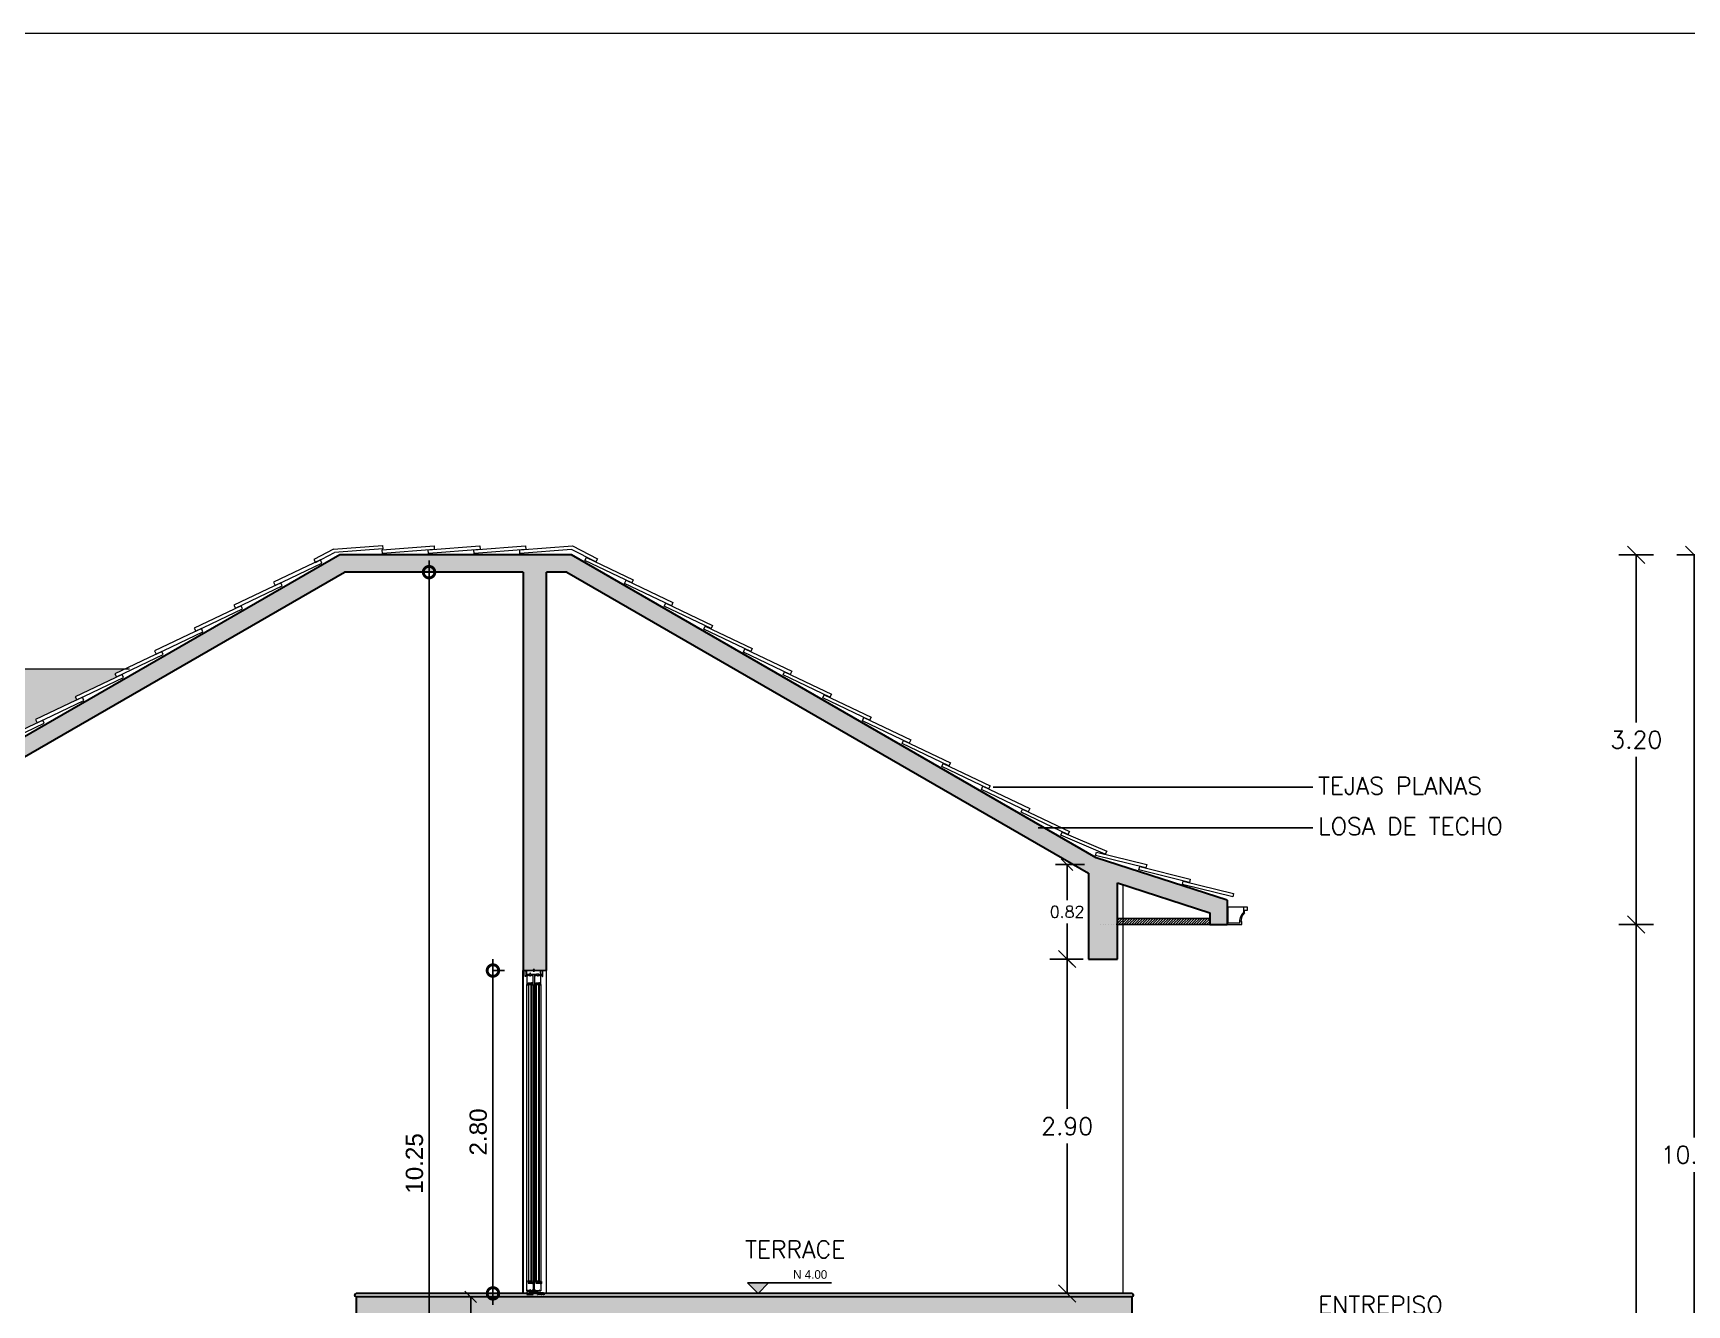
# Model space of a CAD drawing. Header units: metres. Extents: x -44 to 358, y -246 to 48.
# Drawn here: x 336.36 to 350.69, y 29.23 to 40.26 of the extents above; entities that cross this region are included whole.
import ezdxf

# ---------------------------------------------------------------- set-up
doc = ezdxf.new("R2010")
doc.units = ezdxf.units.M
doc.header["$LTSCALE"] = 0.3
doc.header["$PDMODE"] = 3
doc.linetypes.add('CONTINU', pattern=[0])
for name, color, linetype, lineweight in [('A-CLNG', 7, 'Continuous', 9), ('A-WALL', 7, 'Continuous', 30), ('corte', 7, 'Continuous', 30), ('SE-2', 252, 'Continuous', 9), ('SE-3', 253, 'Continuous', 5)]:
    doc.layers.add(name, color=color, linetype=linetype, lineweight=lineweight)
doc.layers.add('DIMENSIONES', color=7, linetype='Continuous')
doc.layers.add('TEXTOS', color=4, linetype='Continuous')
doc.layers.add('PUERTA', color=2, linetype='Continuous', plot=False)
doc.layers.add('RELLENO SECCION', color=8, linetype='Continuous', lineweight=0, transparency=0.4)
doc.styles.add('ESC100-2mm', font='arial.ttf', dxfattribs={"height": 0.15})
doc.styles.add('SMPLEX', font='simplex.shx')
doc.dimstyles.new('DIM-50', dxfattribs={"dimscale": 0.5, "dimtxt": 0.2, "dimasz": 0.2, "dimexe": 0.2, "dimexo": 0.2, "dimgap": 0.1, "dimtad": 0, "dimtih": 1, "dimtoh": 1, "dimzin": 0, "dimdsep": 46, "dimtxsty": 'SMPLEX', "dimblk1": 'OBLIQUE', "dimblk2": 'OBLIQUE', "dimsah": 1, "dimcen": 0.2, "dimclrd": 4, "dimclre": 4, "dimclrt": 4, "dimadec": 0, "dimazin": 0, "dimtfac": 1, "dimtmove": 0, "dimatfit": 3, "dimldrblk": 'OPEN30', "dimfxl": 0.3, "dimfxlon": 1, "dimtfill": 1, "dimtolj": 1, "dimtzin": 0, "dimarcsym": 0})
doc.dimstyles.new('DIM-75', dxfattribs={"dimscale": 0.75, "dimtxt": 0.2, "dimasz": 0.2, "dimexe": 0.2, "dimexo": 0.2, "dimgap": 0.1, "dimtad": 0, "dimtih": 1, "dimtoh": 1, "dimzin": 0, "dimdsep": 46, "dimtxsty": 'SMPLEX', "dimblk1": 'OBLIQUE', "dimblk2": 'OBLIQUE', "dimsah": 1, "dimcen": 0.2, "dimclrd": 4, "dimclre": 4, "dimclrt": 4, "dimadec": 0, "dimazin": 0, "dimtfac": 1, "dimtmove": 0, "dimatfit": 3, "dimldrblk": 'OBLIQUE', "dimfxl": 0.2, "dimfxlon": 1, "dimtfill": 1, "dimtolj": 1, "dimtzin": 0, "dimarcsym": 0})
doc.dimstyles.new('DIMS100', dxfattribs={"dimtxt": 0.15, "dimasz": 0.2, "dimexe": 0.1, "dimexo": 0.1, "dimgap": 0.05, "dimtad": 2, "dimzin": 4, "dimdsep": 46, "dimtxsty": 'ESC100-2mm', "dimblk": 'DOTSMALL', "dimcen": 0.1, "dimdle": 0.1, "dimclrd": 256, "dimclre": 256, "dimclrt": 1, "dimadec": 0, "dimazin": 0, "dimtfac": 1, "dimtix": 1, "dimtmove": 2, "dimatfit": 3, "dimfxl": 1, "dimtolj": 1, "dimtzin": 0, "dimlwd": -1, "dimarcsym": 0})

# ---------------------------------------------------------------- blocks, each defined once
blk = doc.blocks.new('Fenton Door Base01')
blk.add_lwpolyline([(50, 66), (50, 58), (54, 57), (54, 1), (52, 0), (47, 0), (47, 6), (44, 6), (44, 0), (10, 0), (10, 6), (7, 6), (7, 0), (1, 0), (0, 1), (0, 82), (1, 84), (9, 86), (10, 86), (11, 86), (11, 68), (34, 68), (50, 66)], close=True)
blk = doc.blocks.new('Fenton Door Base02')
blk.add_lwpolyline([(24, 0), (10, 0), (10, 6), (7, 6), (7, 0), (1, 0), (0, 1), (0, 82), (1, 84), (9, 86), (10, 86), (11, 86), (11, 68), (34, 68), (50, 66), (50, 58), (54, 57), (54, 1), (52, 0), (47, 0), (47, 6), (44, 6), (44, 0), (30, 0), (30, 10), (24, 10)], close=True)
blk = doc.blocks.new('Fenton Door Jamb03')
blk.add_lwpolyline([(84, 1), (86, 9), (86, 10), (86, 11), (68, 11), (68, 52), (67, 54), (1, 54), (0, 52), (0, 47), (6, 47), (6, 44), (0, 44), (0, 30), (10, 30), (10, 24), (0, 24), (0, 10), (6, 10), (6, 7), (0, 7), (0, 1), (1, 0), (82, 0)], close=True)
blk = doc.blocks.new('Fenton Bead')
at = {"color": 7}
blk.add_lwpolyline([(2, 12, -0.341999), (0, 11), (0, 11), (0, 1), (1, 0), (18, 0), (18, 0), (15, 13, 0.339454), (13, 14), (4, 14, 0.341999)], format="xyb", close=True, dxfattribs=at)
blk = doc.blocks.new('Fenton Door Drip')
at = {"ltscale": 20}
blk.add_lwpolyline([(19, -9), (19, -22, -0.414138), (17, -24), (15, -24, -0.414214), (14, -22), (14, -17), (0, -15), (0, 0), (15, -4, -0.339454)], format="xyb", close=True, dxfattribs=at)
blk = doc.blocks.new('Fenton Casing Head')
blk.add_lwpolyline([(54, 34), (54, 30), (66, 30), (66, 34), (118, 34), (120, 33), (120, 26), (114, 26), (114, 14), (120, 14), (120, 2), (118, 0), (102, 0), (102, 4), (83, 4), (83, 0), (30, 0), (30, 10), (24, 10), (24, 0), (2, 0), (0, 2), (0, 33), (2, 34), (54, 34)])
blk = doc.blocks.new('Fenton Casing Head Strip')
blk.add_lwpolyline([(16, 16), (0, 19), (0, 12), (-4, 12), (-4, 0), (0, 0), (0, -15), (4, -15), (11, -30, 0.802585), (17, -28), (17, 15)], format="xyb", close=True)
blk = doc.blocks.new('A$C0a39a3fe')
at = {"layer": 'SE-2'}
for p, q in [((0.26, 0.379), (0.26, -2.196)), ((0.277, 0.392), (0.301, 0.387)), ((0.301, 0.392), (0.277, 0.387)), ((0.279, 0.387), (0.299, 0.381)), ((0.299, 0.387), (0.279, 0.381)), ((0.315, 0.378), (0.315, -2.195)), ((0.326, 0.379), (0.326, -2.196)), ((0.343, 0.392), (0.367, 0.387)), ((0.367, 0.392), (0.343, 0.387)), ((0.345, 0.387), (0.365, 0.381)), ((0.365, 0.387), (0.345, 0.381)), ((0.381, -2.195), (0.381, 0.378)), ((0.277, -2.21), (0.301, -2.205)), ((0.301, -2.21), (0.277, -2.205)), ((0.279, -2.205), (0.299, -2.199)), ((0.299, -2.205), (0.279, -2.199)), ((0.343, -2.21), (0.367, -2.205)), ((0.367, -2.21), (0.343, -2.205)), ((0.345, -2.205), (0.365, -2.199)), ((0.365, -2.205), (0.345, -2.199))]:
    blk.add_line(p, q, dxfattribs=at)
for points in [[(0.315, 0.509), (0.327, 0.509), (0.327, 0.496), (0.315, 0.496)], [(0.275, 0.374), (0.275, 0.386), (0.274, 0.386), (0.274, 0.374)], [(0.279, -2.205), (0.279, 0.387), (0.275, 0.387), (0.275, -2.205)], [(0.277, 0.392), (0.277, 0.387), (0.301, 0.387), (0.301, 0.392)], [(0.279, 0.387), (0.279, 0.381), (0.299, 0.381), (0.299, 0.387)], [(0.279, 0.381), (0.279, 0.376), (0.299, 0.376), (0.299, 0.381)], [(0.299, -2.205), (0.299, 0.387), (0.303, 0.387), (0.303, -2.205)], [(0.304, 0.374), (0.304, 0.386), (0.303, 0.386), (0.303, 0.374)], [(0.341, 0.374), (0.341, 0.386), (0.34, 0.386), (0.34, 0.374)], [(0.345, -2.205), (0.345, 0.387), (0.341, 0.387), (0.341, -2.205)], [(0.343, 0.392), (0.343, 0.387), (0.367, 0.387), (0.367, 0.392)], [(0.345, 0.387), (0.345, 0.381), (0.365, 0.381), (0.365, 0.387)], [(0.345, 0.381), (0.345, 0.376), (0.365, 0.376), (0.365, 0.381)], [(0.365, -2.205), (0.365, 0.387), (0.369, 0.387), (0.369, -2.205)], [(0.37, 0.374), (0.37, 0.386), (0.369, 0.386), (0.369, 0.374)], [(0.275, -2.192), (0.275, -2.204), (0.274, -2.204), (0.274, -2.192)], [(0.277, -2.21), (0.277, -2.205), (0.301, -2.205), (0.301, -2.21)], [(0.279, -2.199), (0.279, -2.194), (0.299, -2.194), (0.299, -2.199)], [(0.279, -2.205), (0.279, -2.199), (0.299, -2.199), (0.299, -2.205)], [(0.304, -2.192), (0.304, -2.204), (0.303, -2.204), (0.303, -2.192)], [(0.351, -2.283), (0.351, -2.292), (0.357, -2.292), (0.357, -2.283), (0.381, -2.283), (0.381, -2.309), (0.33, -2.309), (0.33, -2.285), (0.343, -2.285), (0.343, -2.283)], [(0.341, -2.192), (0.341, -2.204), (0.34, -2.204), (0.34, -2.192)], [(0.343, -2.21), (0.343, -2.205), (0.367, -2.205), (0.367, -2.21)], [(0.345, -2.199), (0.345, -2.194), (0.365, -2.194), (0.365, -2.199)], [(0.345, -2.205), (0.345, -2.199), (0.365, -2.199), (0.365, -2.205)], [(0.357, -2.268), (0.351, -2.268), (0.351, -2.288), (0.357, -2.288)], [(0.37, -2.192), (0.37, -2.204), (0.369, -2.204), (0.369, -2.192)]]:
    blk.add_lwpolyline(points, close=True, dxfattribs=at)
blk.add_lwpolyline([(0.379, 0.466), (0.379, 0.465), (0.383, 0.465), (0.39, 0.45, 0.802585), (0.396, 0.451), (0.396, 0.494), (0.394, 0.496), (0.381, 0.498)], format="xyb", dxfattribs=at)
for points in [[(0.306, -2.299), (0.305, -2.299), (0.304, -2.3), (0.291, -2.308, 0.244051), (0.29, -2.308, -0.388176), (0.289, -2.309), (0.288, -2.309, -0.414214), (0.287, -2.308), (0.287, -2.307, 0.414214), (0.286, -2.306), (0.257, -2.307, 0.405973), (0.256, -2.308), (0.256, -2.308, -0.414214), (0.255, -2.309), (0.254, -2.309, -0.414214), (0.253, -2.308), (0.253, -2.308, 0.422502), (0.252, -2.307), (0.238, -2.308, 0.405973), (0.237, -2.308), (0.237, -2.308, -0.414214), (0.236, -2.309), (0.235, -2.309, -0.395103), (0.234, -2.308, 0.403281), (0.234, -2.308), (0.226, -2.308, -0.422502), (0.226, -2.307), (0.226, -2.301, 0.450766), (0.225, -2.3), (0.218, -2.301, 0.329829), (0.218, -2.301, -0.364332), (0.217, -2.302), (0.216, -2.302, -0.414214), (0.216, -2.301), (0.216, -2.3, -0.378582), (0.217, -2.299), (0.218, -2.299), (0.218, -2.299, -0.414214), (0.219, -2.299), (0.219, -2.299), (0.221, -2.299), (0.221, -2.298, -0.414214), (0.222, -2.298), (0.222, -2.298), (0.224, -2.298), (0.224, -2.298, -0.414214), (0.224, -2.298), (0.225, -2.298), (0.227, -2.298), (0.227, -2.298, -0.414214), (0.227, -2.298), (0.228, -2.298), (0.23, -2.297), (0.23, -2.297, -0.414214), (0.23, -2.297), (0.231, -2.297), (0.233, -2.297), (0.233, -2.297, -0.414214), (0.233, -2.297), (0.234, -2.297), (0.236, -2.297), (0.236, -2.296, -0.414214), (0.236, -2.296), (0.237, -2.297), (0.239, -2.296), (0.239, -2.296, -0.414214), (0.239, -2.296), (0.24, -2.296), (0.242, -2.296), (0.242, -2.296, -0.414214), (0.242, -2.296), (0.243, -2.296), (0.245, -2.296), (0.245, -2.295, -0.414214), (0.245, -2.295), (0.246, -2.296), (0.248, -2.295), (0.248, -2.295, -0.414214), (0.248, -2.295), (0.249, -2.295), (0.251, -2.295), (0.251, -2.295, -0.414214), (0.251, -2.295), (0.252, -2.295), (0.254, -2.295), (0.254, -2.294, -0.414214), (0.254, -2.294), (0.255, -2.294), (0.257, -2.294), (0.257, -2.294, -0.414214), (0.257, -2.294), (0.257, -2.294), (0.26, -2.294), (0.26, -2.294, -0.414214), (0.26, -2.293), (0.26, -2.294), (0.263, -2.293), (0.263, -2.293, -0.414214), (0.263, -2.293), (0.263, -2.293), (0.266, -2.293), (0.266, -2.293, -0.414214), (0.266, -2.293), (0.266, -2.293), (0.269, -2.293), (0.269, -2.292, -0.414214), (0.269, -2.292), (0.269, -2.293), (0.272, -2.292), (0.272, -2.292, -0.414214), (0.272, -2.292), (0.272, -2.292), (0.275, -2.292), (0.275, -2.292, -0.414214), (0.275, -2.292), (0.275, -2.292), (0.278, -2.292), (0.278, -2.291, -0.414214), (0.278, -2.291), (0.278, -2.291), (0.281, -2.291), (0.281, -2.291, -0.414214), (0.281, -2.291), (0.281, -2.291), (0.283, -2.291), (0.284, -2.291, -0.414214), (0.284, -2.291), (0.284, -2.291), (0.287, -2.29, 0.378407), (0.287, -2.29), (0.287, -2.288, 0.246831), (0.287, -2.288, -3.20714), (0.29, -2.288, 0.246102), (0.29, -2.288), (0.29, -2.294, 0.09863), (0.29, -2.294), (0.294, -2.302, 0.452928), (0.294, -2.302), (0.328, -2.283, -0.131652), (0.328, -2.283), (0.342, -2.283, -0.414214), (0.342, -2.283), (0.342, -2.285, -0.414214), (0.342, -2.285), (0.33, -2.285, 0.414214), (0.33, -2.285), (0.33, -2.308, -1), (0.328, -2.308), (0.328, -2.287, 0.57735), (0.327, -2.287)], [(0.228, -2.3, 0.378582), (0.228, -2.3), (0.228, -2.305, 0.424375), (0.228, -2.306), (0.29, -2.304, 0.523626), (0.29, -2.302), (0.287, -2.293, 0.337147), (0.286, -2.293)], [(0.291, -2.294), (0.291, -2.29), (0.284, -2.291), (0.262, -2.294), (0.262, -2.291), (0.327, -2.283), (0.294, -2.302, -0.452928), (0.294, -2.302)]]:
    blk.add_lwpolyline(points, format="xyb", close=True, dxfattribs=at)
at = {"layer": 'SE-3'}
for p, q in [((0.213, -2.3), (0.213, 0.5)), ((0.413, 0.5), (0.413, -2.3))]:
    blk.add_line(p, q, dxfattribs=at)
at = {"layer": 'SE-2', "xscale": -0.001000000023175567, "yscale": 0.001000000023175567, "zscale": 0.001000000023175567}
for name, p in [('Fenton Casing Head Strip', (0.261, 0.48)), ('Fenton Casing Head', (0.381, 0.466)), ('Fenton Door Drip', (0.274, -2.192)), ('Fenton Door Base01', (0.315, -2.278)), ('Fenton Door Drip', (0.34, -2.192)), ('Fenton Door Base02', (0.381, -2.278))]:
    blk.add_blockref(name, p, dxfattribs=at)
at = {"layer": 'SE-2', "xscale": -0.001000000023175567, "yscale": 0.001000000023175567, "zscale": 0.001000000023175567, "rotation": 90}
for name, p in [('Fenton Door Jamb03', (0.315, 0.46)), ('Fenton Door Jamb03', (0.381, 0.46)), ('Fenton Bead', (0.274, 0.392)), ('Fenton Bead', (0.34, 0.392))]:
    blk.add_blockref(name, p, dxfattribs=at)
blk = doc.blocks.new('INDI.PISO')
blk.add_hatch(color=256).paths.add_polyline_path([(0, 0), (0.183, 0), (0.092, -0.092)])
blk.add_line((0.183, 0), (0.728, 0))
blk.add_lwpolyline([(0, 0), (0.183, 0), (0.092, -0.092), (0, 0)])
blk = doc.blocks.new('_OBLIQUE')
at = {"color": 0, "linetype": 'ByBlock'}
blk.add_line((-0.5, -0.5), (0.5, 0.5), dxfattribs=at)
blk = doc.blocks.new('*D1087')
at = {"layer": 'DEFPOINTS', "color": 0, "ltscale": 0.2, "transparency": 16777216}
for p in [(339.048, 35.732), (344.73, 32.527), (350.253, 32.527)]:
    blk.add_point(p, dxfattribs=at)
at = {"layer": 'DIMENSIONES', "color": 4, "lineweight": -2, "ltscale": 0.2, "transparency": 16777216}
for p, q in [((350.103, 35.732), (350.403, 35.732)), ((350.253, 35.732), (350.253, 34.279)), ((350.253, 32.527), (350.253, 33.979)), ((350.103, 32.527), (350.403, 32.527))]:
    blk.add_line(p, q, dxfattribs=at)
at = {"layer": 'DIMENSIONES', "color": 4, "lineweight": -2, "ltscale": 0.2, "transparency": 16777216, "xscale": 0.15, "yscale": 0.15, "zscale": 0.15}
for p, rotation in [((350.253, 35.732), 90), ((350.253, 32.527), 270)]:
    blk.add_blockref('_OBLIQUE', p, dxfattribs=dict(at, rotation=rotation))
at = {"layer": 'DIMENSIONES', "color": 4, "ltscale": 0.2, "transparency": 16777216, "insert": (350.253, 34.129), "char_height": 0.15, "attachment_point": 5, "style": 'SMPLEX', "bg_fill": 3, "box_fill_scale": 1.1, "bg_fill_color": 256, "bg_fill_true_color": 13158600, "bg_fill_transparency": 0}
blk.add_mtext('\\A1;3.20', dxfattribs=at)
blk = doc.blocks.new('*D1088')
at = {"layer": 'DEFPOINTS', "color": 0, "ltscale": 0.2, "transparency": 16777216}
for p in [(344.73, 32.527), (349.91, 25.109), (350.253, 25.109)]:
    blk.add_point(p, dxfattribs=at)
at = {"layer": 'DIMENSIONES', "color": 4, "lineweight": -2, "ltscale": 0.2, "transparency": 16777216}
for p, q in [((350.103, 32.527), (350.403, 32.527)), ((350.253, 32.527), (350.253, 28.968)), ((350.253, 25.109), (350.253, 28.668)), ((350.103, 25.109), (350.403, 25.109))]:
    blk.add_line(p, q, dxfattribs=at)
at = {"layer": 'DIMENSIONES', "color": 4, "lineweight": -2, "ltscale": 0.2, "transparency": 16777216, "xscale": 0.15, "yscale": 0.15, "zscale": 0.15}
for p, rotation in [((350.253, 32.527), 90), ((350.253, 25.109), 270)]:
    blk.add_blockref('_OBLIQUE', p, dxfattribs=dict(at, rotation=rotation))
at = {"layer": 'DIMENSIONES', "color": 4, "ltscale": 0.2, "transparency": 16777216, "insert": (350.253, 28.818), "char_height": 0.15, "attachment_point": 5, "style": 'SMPLEX', "bg_fill": 3, "box_fill_scale": 1.1, "bg_fill_color": 256, "bg_fill_true_color": 13158600, "bg_fill_transparency": 0}
blk.add_mtext('\\A1;7.42', dxfattribs=at)
blk = doc.blocks.new('_DotSmall')
at = {"layer": 'PUERTA', "color": 0, "linetype": 'Continuous', "const_width": 0.5}
blk.add_lwpolyline([(-0.0625, 0, 1), (0.0625, 0, 1)], format="xyb", close=True, dxfattribs=at)
blk = doc.blocks.new('*D1095')
at = {"layer": 'DEFPOINTS', "color": 0, "transparency": 16777216}
for p in [(340.731, 32.127), (340.342, 29.327), (340.636, 29.327)]:
    blk.add_point(p, dxfattribs=at)
at = {"layer": 'DIMENSIONES', "transparency": 16777216}
blk.add_line((340.342, 32.227), (340.342, 29.227), dxfattribs=at)
at = {"layer": 'DIMENSIONES', "lineweight": -2, "transparency": 16777216}
for p, q in [((340.442, 32.127), (340.342, 32.127)), ((340.442, 29.327), (340.342, 29.327))]:
    blk.add_line(p, q, dxfattribs=at)
at = {"layer": 'DIMENSIONES', "transparency": 16777216, "xscale": 0.2, "yscale": 0.2, "zscale": 0.2}
for p, rotation in [((340.342, 32.127), 90), ((340.342, 29.327), 270)]:
    blk.add_blockref('_DotSmall', p, dxfattribs=dict(at, rotation=rotation))
at = {"layer": 'DIMENSIONES', "color": 5, "transparency": 16777216, "insert": (340.215, 30.727), "char_height": 0.15, "attachment_point": 5, "rotation": 90, "style": 'ESC100-2mm'}
blk.add_mtext('\\A1;2.80', dxfattribs=at)
blk = doc.blocks.new('*D1096')
at = {"layer": 'DEFPOINTS', "color": 0, "ltscale": 0.2, "transparency": 16777216}
for p in [(338.832, 35.732), (337.951, 25.327), (350.755, 25.327)]:
    blk.add_point(p, dxfattribs=at)
at = {"layer": 'DIMENSIONES', "color": 4, "lineweight": -2, "ltscale": 0.2, "transparency": 16777216}
for p, q in [((350.605, 35.732), (350.905, 35.732)), ((350.755, 35.732), (350.755, 30.679)), ((350.755, 25.327), (350.755, 30.379)), ((350.605, 25.327), (350.905, 25.327))]:
    blk.add_line(p, q, dxfattribs=at)
at = {"layer": 'DIMENSIONES', "color": 4, "lineweight": -2, "ltscale": 0.2, "transparency": 16777216, "xscale": 0.15, "yscale": 0.15, "zscale": 0.15}
for p, rotation in [((350.755, 35.732), 90), ((350.755, 25.327), 270)]:
    blk.add_blockref('_OBLIQUE', p, dxfattribs=dict(at, rotation=rotation))
at = {"layer": 'DIMENSIONES', "color": 4, "ltscale": 0.2, "transparency": 16777216, "insert": (350.755, 30.529), "char_height": 0.15, "attachment_point": 5, "style": 'SMPLEX', "bg_fill": 3, "box_fill_scale": 1.1, "bg_fill_color": 256, "bg_fill_true_color": 13158600, "bg_fill_transparency": 0}
blk.add_mtext('\\A1;10.40', dxfattribs=at)
blk = doc.blocks.new('*D1101')
at = {"layer": 'DEFPOINTS', "color": 0, "transparency": 16777216}
for p in [(339.878, 35.582), (339.788, 25.327), (339.878, 25.327)]:
    blk.add_point(p, dxfattribs=at)
at = {"layer": 'DIMENSIONES', "transparency": 16777216}
blk.add_line((339.788, 35.682), (339.788, 25.227), dxfattribs=at)
at = {"layer": 'DIMENSIONES', "transparency": 16777216, "xscale": 0.2, "yscale": 0.2, "zscale": 0.2}
for p, rotation in [((339.788, 35.582), 90), ((339.788, 25.327), 270)]:
    blk.add_blockref('_DotSmall', p, dxfattribs=dict(at, rotation=rotation))
at = {"layer": 'DIMENSIONES', "color": 5, "transparency": 16777216, "insert": (339.662, 30.454), "char_height": 0.15, "attachment_point": 5, "rotation": 90, "style": 'ESC100-2mm'}
blk.add_mtext('\\A1;10.25', dxfattribs=at)
blk = doc.blocks.new('*D1102')
at = {"layer": 'DEFPOINTS', "color": 0, "ltscale": 0.2, "transparency": 16777216}
for p in [(345.558, 32.227), (345.319, 29.327), (345.551, 29.327)]:
    blk.add_point(p, dxfattribs=at)
at = {"layer": 'DIMENSIONES', "color": 4, "lineweight": -2, "ltscale": 0.2, "transparency": 16777216}
for p, q in [((345.408, 32.227), (345.169, 32.227)), ((345.319, 32.227), (345.319, 30.927)), ((345.319, 29.327), (345.319, 30.627)), ((345.401, 29.327), (345.169, 29.327))]:
    blk.add_line(p, q, dxfattribs=at)
at = {"layer": 'DIMENSIONES', "color": 4, "lineweight": -2, "ltscale": 0.2, "transparency": 16777216, "xscale": 0.15, "yscale": 0.15, "zscale": 0.15}
for p, rotation in [((345.319, 32.227), 90), ((345.319, 29.327), 270)]:
    blk.add_blockref('_OBLIQUE', p, dxfattribs=dict(at, rotation=rotation))
at = {"layer": 'DIMENSIONES', "color": 4, "ltscale": 0.2, "transparency": 16777216, "insert": (345.319, 30.777), "char_height": 0.15, "attachment_point": 5, "style": 'SMPLEX', "bg_fill": 3, "box_fill_scale": 1.1, "bg_fill_color": 256, "bg_fill_true_color": 13158600, "bg_fill_transparency": 0}
blk.add_mtext('\\A1;2.90', dxfattribs=at)
blk = doc.blocks.new('*D1894')
at = {"layer": 'DEFPOINTS', "color": 0, "ltscale": 0.2, "transparency": 16777216}
for p in [(345.319, 33.046), (345.755, 33.046), (345.558, 32.227)]:
    blk.add_point(p, dxfattribs=at)
at = {"layer": 'DIMENSIONES', "color": 4, "lineweight": -2, "ltscale": 0.2, "transparency": 16777216}
for p, q in [((345.469, 33.046), (345.219, 33.046)), ((345.319, 33.046), (345.319, 32.736)), ((345.319, 32.227), (345.319, 32.536)), ((345.458, 32.227), (345.219, 32.227))]:
    blk.add_line(p, q, dxfattribs=at)
at = {"layer": 'DIMENSIONES', "color": 4, "lineweight": -2, "ltscale": 0.2, "transparency": 16777216, "xscale": 0.1, "yscale": 0.1, "zscale": 0.1}
for p, rotation in [((345.319, 33.046), 90), ((345.319, 32.227), 270)]:
    blk.add_blockref('_OBLIQUE', p, dxfattribs=dict(at, rotation=rotation))
at = {"layer": 'DIMENSIONES', "color": 4, "ltscale": 0.2, "transparency": 16777216, "insert": (345.319, 32.636), "char_height": 0.1, "attachment_point": 5, "style": 'SMPLEX', "bg_fill": 3, "box_fill_scale": 1.1, "bg_fill_color": 256, "bg_fill_true_color": 13158600, "bg_fill_transparency": 0}
blk.add_mtext('\\A1;0.82', dxfattribs=at)
blk = doc.blocks.new('_Open30')
at = {"color": 0, "lineweight": -2}
for p, q in [((-1, 0.27), (0, 0)), ((0, 0), (-1, -0.27)), ((0, 0), (-1, 0))]:
    blk.add_line(p, q, dxfattribs=at)
blk = doc.blocks.new('*D2245')
at = {"layer": 'DEFPOINTS', "color": 0, "ltscale": 0.2, "transparency": 16777216}
for p in [(340.589, 29.297), (340.149, 28.327), (340.605, 28.327)]:
    blk.add_point(p, dxfattribs=at)
at = {"layer": 'DIMENSIONES', "color": 4, "lineweight": -2, "ltscale": 0.2, "transparency": 16777216}
for p, q in [((340.299, 29.297), (340.049, 29.297)), ((340.149, 29.297), (340.149, 28.912)), ((340.149, 28.327), (340.149, 28.712)), ((340.299, 28.327), (340.049, 28.327))]:
    blk.add_line(p, q, dxfattribs=at)
at = {"layer": 'DIMENSIONES', "color": 4, "lineweight": -2, "ltscale": 0.2, "transparency": 16777216, "xscale": 0.1, "yscale": 0.1, "zscale": 0.1}
for p, rotation in [((340.149, 29.297), 90), ((340.149, 28.327), 270)]:
    blk.add_blockref('_OBLIQUE', p, dxfattribs=dict(at, rotation=rotation))
at = {"layer": 'DIMENSIONES', "color": 4, "ltscale": 0.2, "transparency": 16777216, "insert": (340.149, 28.812), "char_height": 0.1, "attachment_point": 5, "style": 'SMPLEX', "bg_fill": 3, "box_fill_scale": 1.1, "bg_fill_color": 256, "bg_fill_true_color": 13158600, "bg_fill_transparency": 0}
blk.add_mtext('\\A1;0.97', dxfattribs=at)

msp = doc.modelspace()

# ---------------------------------------------------------------- hatches: boundary and pattern name
at = {"layer": 'RELLENO SECCION', "linetype": 'CONTINU', "transparency": 33554495}
h = msp.add_hatch(color=256, dxfattribs=at)
h.dxf.hatch_style = 1
h.paths.add_polyline_path([(341.0232766, 35.7315213), (339.0140977, 35.7315213), (334.3759482, 33.0536845), (333.4020168, 32.737235), (333.4020168, 32.5269425), (333.5520168, 32.5269425), (333.5520168, 32.6282536), (334.3052774, 32.8730028), (334.3052774, 32.5269425), (331.1552774, 32.5269425), (331.1552774, 32.7269425), (330.9552774, 32.7269425), (330.9552774, 32.5269425), (330.8802774, 32.5269425), (330.8802774, 32.3269425), (330.9552774, 32.3269425), (330.9552774, 32.1269425), (331.1552774, 32.1269425), (331.1552774, 32.3269425), (334.3052774, 32.3269425), (334.3052774, 32.1269425), (334.4245827, 32.1269425), (334.4302774, 32.1269425), (334.4431216, 32.1269425), (334.5552774, 32.1269425), (334.5552774, 32.9840151), (339.0542901, 35.5815213), (340.6052774, 35.5815213), (340.6052774, 32.1269425), (340.6909173, 32.1269425), (340.6909173, 32.1357808), (340.7029173, 32.1357808), (340.8052774, 32.1269425), (340.8052774, 35.5815213), (340.9830843, 35.5815213), (345.5052774, 32.9706319), (345.5052774, 32.2269425), (345.7552774, 32.2269425), (345.7552774, 32.8881894), (346.5552774, 32.6282536), (346.5552774, 32.5269425), (346.7052774, 32.5269425), (346.7052774, 32.737235), (345.5714278, 33.105645)])
h.paths.add_polyline_path([(345.882097, 29.2969425), (339.1552774, 29.2969425), (339.1552774, 29.1269425), (340.6052774, 29.1269425), (340.6052774, 28.3269425), (340.6909173, 28.3269425), (340.6909173, 28.3269426), (340.6951239, 28.3269425), (340.7029173, 28.3269425), (340.8052774, 28.3269425), (340.8052774, 29.1269425), (345.5052774, 29.1269425), (345.5052774, 28.5269425), (345.7552774, 28.5269425), (345.7552774, 29.1269425), (345.882097, 29.1269425)])
at = {"layer": 'SE-3'}
h = msp.add_hatch(dxfattribs=at)
h.set_pattern_fill('AR-RSHKE', color=256, scale=0.0008)
h.set_pattern_definition([(0, (-86.75445, -27.3957), (0.51816, 0.24384), [0.12192, -0.1016, 0.14224, -0.06096, 0.18288, -0.08128]), (0, (-86.63253, -27.38554), (0.51816, 0.24384), [0.1016, -0.38608, 0.08128, -0.12192]), (0, (-86.3887, -27.41094), (0.51816, 0.24384), [0.06096, -0.62992]), (90, (-86.75445, -27.3957), (-0.17272, 0.24384), [0.23368, -0.74168]), (90, (-86.63253, -27.3957), (-0.17272, 0.24384), [0.2286, -0.74676]), (90, (-86.53093, -27.3957), (-0.17272, 0.24384), [0.21336, -0.762]), (90, (-86.3887, -27.41094), (-0.17272, 0.24384), [0.23368, -0.74168]), (90, (-86.32773, -27.41094), (-0.17272, 0.24384), [0.23368, -0.74168]), (90, (-86.14485, -27.3957), (-0.17272, 0.24384), [0.22352, -0.75184])])
h.paths.add_polyline_path([(336.3905907, 34.2751483), (336.3772275, 34.3031458), (336.7343531, 34.4736023), (336.7209898, 34.5015998), (337.0781155, 34.6720562), (337.0647522, 34.7000537), (337.1587804, 34.7449334), (322.5552774, 34.7449334), (319.5573931, 33.0141042), (334.0532094, 33.0141042), (334.047391, 33.0344849), (334.3762639, 33.1283729), (334.3626359, 33.156925), (334.670605, 33.2853374), (334.6584155, 33.3108759), (335.0155411, 33.4813324), (335.0021779, 33.5093299), (335.3593035, 33.6797864), (335.3459403, 33.7077839), (335.7030659, 33.8782403), (335.6897027, 33.9062378), (336.0468283, 34.0766943), (336.0334651, 34.1046918)])

# ---------------------------------------------------------------- linework, layer by layer
at = {"layer": 'A-CLNG', "lineweight": 25}
for p, q in [((346.5552774, 32.5789425), (345.7552774, 32.5789425)), ((345.7552774, 32.5269425), (346.6652774, 32.5269425))]:
    msp.add_line(p, q, dxfattribs=at)
at = {"layer": 'A-WALL', "lineweight": 25}
for p, q in [((340.6052774, 32.1269425), (340.8052774, 32.1269425)), ((340.8052774, 29.3269425), (340.8002774, 29.3269425))]:
    msp.add_line(p, q, dxfattribs=at)
at = {"layer": 'A-WALL'}
msp.add_line((340.6052774, 29.3269425), (340.6052774, 32.1269425), dxfattribs=at)
at = {"layer": 'corte'}
for p, q in [((339.0140977, 35.7315213), (334.3759482, 33.0536845)), ((341.0232766, 35.7315213), (339.0140977, 35.7315213)), ((345.5714278, 33.105645), (341.0232766, 35.7315213)), ((334.5552774, 32.9840151), (339.0542901, 35.5815213)), ((340.6052774, 35.5815213), (339.0542901, 35.5815213)), ((340.6052774, 35.5815213), (340.6052774, 32.1269425)), ((340.8052774, 32.1269425), (340.8052774, 35.5815213)), ((340.9830843, 35.5815213), (340.8052774, 35.5815213)), ((340.9830843, 35.5815213), (345.5052774, 32.9706319)), ((346.7052774, 32.737235), (345.5714278, 33.105645)), ((345.5052774, 32.9706319), (345.5052774, 32.2269425)), ((345.7552774, 32.8881894), (346.5552774, 32.6282536)), ((345.7552774, 32.2269425), (345.7552774, 32.8881894)), ((346.7052774, 32.737235), (346.7052774, 32.5269425)), ((346.5552774, 32.6282536), (346.5552774, 32.5269425)), ((346.5552774, 32.5269425), (346.7052774, 32.5269425)), ((345.5052774, 32.2269425), (345.7552774, 32.2269425)), ((340.8002774, 29.3269425), (339.1552774, 29.3269425)), ((339.1552774, 29.2969425), (339.1552774, 29.1269425)), ((345.882097, 29.2969425), (339.1552774, 29.2969425)), ((345.882097, 29.3269425), (340.8052774, 29.3269425)), ((345.882097, 29.1269425), (345.882097, 29.2969425))]:
    msp.add_line(p, q, dxfattribs=at)
for centre, start, end in [((339.1577767, 29.3119425), 99.45969354, 260.54030646), ((345.8795977, 29.3119425), 279.45969354, 80.54030646)]:
    msp.add_arc(centre, 0.0152068, start, end, dxfattribs=at)
at = {"layer": 'DEFPOINTS', "lineweight": 13}
msp.add_lwpolyline([(301.8600739, 40.2572653), (358.1581595, 40.2572653), (358.1581595, -0.5317386), (301.8600739, -0.5317386)], close=True, dxfattribs=at)
at = {"layer": 'SE-2'}
msp.add_line((345.8052774, 29.3269425), (345.8052774, 32.8719434), dxfattribs=at)
for points in [[(338.9595597, 35.7807435), (338.7903208, 35.6925781), (338.8041813, 35.6659719), (338.9679988, 35.751313)], [(338.9595597, 35.7807435), (339.3837895, 35.8134512), (339.3861342, 35.783543), (338.9679988, 35.751313)]]:
    msp.add_lwpolyline(points, dxfattribs=at)
for points in [[(339.3828953, 35.7745142), (339.8313853, 35.8096744), (339.83373, 35.7797661), (339.38524, 35.744606)], [(339.7798292, 35.7745142), (340.2283193, 35.8096744), (340.230664, 35.7797661), (339.7821739, 35.744606)], [(340.1767632, 35.7745142), (340.6252532, 35.8096744), (340.6275979, 35.7797661), (340.1791079, 35.744606)], [(341.0302181, 35.810304), (341.2469351, 35.6974048), (341.2330746, 35.6707986), (341.0239868, 35.7797234), (340.5760418, 35.744606), (340.5736971, 35.7745142)], [(341.1516937, 35.7099082), (341.5576849, 35.5161282), (341.5447623, 35.489054), (341.1387711, 35.6828341)], [(338.845793, 35.6876497), (338.4398018, 35.4938696), (338.4527243, 35.4667955), (338.8587155, 35.6605755)], [(338.5020306, 35.4891957), (338.0960394, 35.2954156), (338.1089619, 35.2683415), (338.5149531, 35.4621216)], [(341.4954561, 35.5114542), (341.9014473, 35.3176742), (341.8885247, 35.2906001), (341.4825335, 35.4843801)], [(338.1582682, 35.2907417), (337.752277, 35.0969617), (337.7651996, 35.0698875), (338.1711907, 35.2636676)], [(341.8392185, 35.3130003), (342.2452097, 35.1192202), (342.2322871, 35.0921461), (341.8262959, 35.2859261)], [(337.8145058, 35.0922878), (337.4085146, 34.8985077), (337.4214372, 34.8714336), (337.8274284, 35.0652136)], [(342.1829809, 35.1145463), (342.588972, 34.9207662), (342.5760495, 34.8936921), (342.1700583, 35.0874722)], [(337.4707434, 34.8938338), (337.0647522, 34.7000537), (337.0776748, 34.6729796), (337.483666, 34.8667596)], [(342.5267432, 34.9160923), (342.9327344, 34.7223123), (342.9198119, 34.6952381), (342.5138207, 34.8890182)], [(337.126981, 34.6953798), (336.7209898, 34.5015998), (336.7339124, 34.4745256), (337.1399036, 34.6683057)], [(342.8705056, 34.7176384), (343.2764968, 34.5238583), (343.2635743, 34.4967842), (342.8575831, 34.6905642)], [(336.7832186, 34.4969258), (336.3772275, 34.3031458), (336.39015, 34.2760717), (336.7961412, 34.4698517)], [(343.214268, 34.5191844), (343.6202592, 34.3254043), (343.6073367, 34.2983302), (343.2013455, 34.4921103)], [(336.4394563, 34.2984719), (336.0334651, 34.1046918), (336.0463876, 34.0776177), (336.4523788, 34.2713977)], [(343.5580304, 34.3207304), (343.9640216, 34.1269504), (343.9510991, 34.0998762), (343.5451079, 34.2936563)], [(343.9017928, 34.1222765), (344.307784, 33.9284964), (344.2948615, 33.9014223), (343.8888703, 34.0952023)], [(344.2455552, 33.9238225), (344.6515464, 33.7300424), (344.6386239, 33.7029683), (344.2326327, 33.8967484)], [(344.5893176, 33.7253685), (344.9953088, 33.5315885), (344.9823863, 33.5045143), (344.5763951, 33.6982944)], [(344.93308, 33.5269146), (345.3390712, 33.3331345), (345.3261487, 33.3060604), (344.9201575, 33.4998404)], [(345.2768424, 33.3284606), (345.6625339, 33.162304), (345.6496114, 33.1352298), (345.2639199, 33.3013864)], [(345.5730357, 33.1542507), (346.0095721, 33.0455514), (346.0023233, 33.0164403), (345.5657869, 33.1251396)], [(345.9495341, 33.0285306), (346.3860705, 32.9198313), (346.3788217, 32.8907203), (345.9422853, 32.9994195)], [(346.3260325, 32.9028106), (346.7625689, 32.7941113), (346.7553201, 32.7650002), (346.3187837, 32.8736995)]]:
    msp.add_lwpolyline(points, close=True, dxfattribs=at)
at = {"layer": 'SE-3'}
msp.add_line((322.5552774, 34.7449334), (337.1915989, 34.7449334), dxfattribs=at)
at = {"layer": 'TEXTOS'}
for p, q in [((344.6789558, 33.7166689, 0), (347.4478351, 33.7166689, 0.0000005)), ((345.0689494, 33.3658727, 0), (347.4478351, 33.3658727, 0.0000005))]:
    msp.add_line(p, q, dxfattribs=at)

# ---------------------------------------------------------------- block references
at = {"layer": 'SE-2', "xscale": -1}
msp.add_blockref('A$C0a39a3fe', (341.0178244, 31.6269885), dxfattribs=at)
at = {"layer": 'TEXTOS'}
msp.add_blockref('INDI.PISO', (342.5484469, 29.4186092), dxfattribs=at)

# ---------------------------------------------------------------- texts
at = {"layer": 'TEXTOS', "char_height": 0.15, "width": 4.239917131, "attachment_point": 7}
for s, insert in [('{\\Fromans|c0;TEJAS PLANAS }', (347.4951214, 33.6539615, 0.0000005)), ('{\\Fromans|c0;LOSA DE TECHO }', (347.4951214, 33.3031653, 0.0000005)), ('{\\Fromans|c0;ENTREPISO}', (347.4951214, 29.152274, 0.0000005))]:
    msp.add_mtext(s, dxfattribs=dict(at, insert=insert))
at = {"layer": 'TEXTOS', "attachment_point": 3, "style": 'ESC100-2mm'}
for s, insert, char_height in [('{\\Fromans|c0;TERRACE}', (343.3953937, 29.7831335), 0.15), ('{\\Ftxt|c0;N 4.00}', (343.2398855, 29.5286714), 0.075)]:
    msp.add_mtext_dynamic_manual_height_columns(s, width=2.216942069, gutter_width=0.5, heights=[0], dxfattribs=dict(at, insert=insert, char_height=char_height))

# ---------------------------------------------------------------- dimensions: what is measured, and where the dimension line sits
at = {"layer": 'DIMENSIONES'}
dim = msp.add_linear_dim(base=(340.3418217, 29.3269425), p1=(340.7305896, 32.1269425), p2=(340.636342, 29.3269425), angle=90, dimstyle='DIMS100', override={"dimexe": 0, "dimclrt": 5, "dimfxl": 0.1, "dimfxlon": 1}, dxfattribs=at)
dim.commit()
dim.dimension.update_dxf_attribs({"geometry": '*D1095', "text_midpoint": (340.2152358, 30.7269425)})

# ---------------------------------------------------------------- next in the draw order: dimensions: what is measured, and where the dimension line sits
at = {"layer": 'DIMENSIONES', "ltscale": 0.2}
dim = msp.add_linear_dim(base=(350.2533959, 32.5269425), p1=(339.0482552, 35.7315213), p2=(344.7302559, 32.5269425), angle=90, dimstyle='DIM-75', dxfattribs=at)
dim.commit()
dim.dimension.update_dxf_attribs({"geometry": '*D1087', "text_midpoint": (350.2533959, 34.1292319)})

# ---------------------------------------------------------------- next in the draw order: dimensions: what is measured, and where the dimension line sits
dim = msp.add_linear_dim(base=(350.2533959, 25.1090661), p1=(344.7302559, 32.5269425), p2=(349.9097455, 25.1090661), angle=90, dimstyle='DIM-75', dxfattribs=at)
dim.commit()
dim.dimension.update_dxf_attribs({"geometry": '*D1088', "text_midpoint": (350.2533959, 28.8180043)})

# ---------------------------------------------------------------- next in the draw order: dimensions: what is measured, and where the dimension line sits
dim = msp.add_linear_dim(base=(350.7552046, 25.3269425), p1=(338.8315056, 35.7315213), p2=(337.9510706, 25.3269425), angle=90, dimstyle='DIM-75', dxfattribs=at)
dim.commit()
dim.dimension.update_dxf_attribs({"geometry": '*D1096', "text_midpoint": (350.7552046, 30.5292319)})

# ---------------------------------------------------------------- next in the draw order: hatches: boundary and pattern name
at = {"layer": 'SE-2'}
h = msp.add_hatch(dxfattribs=at)
h.set_pattern_fill('ACET-2D-LINE', color=256, scale=0.005, angle=45)
h.set_pattern_definition([(45, (-151.104868, -223.919905), (-0.01122532015, 0.01122532015), [])])
h.paths.add_polyline_path([(345.7552774, 32.5794567), (345.7552774, 32.5296395), (345.6052774, 32.5290968), (345.6052774, 32.5290359), (346.5552774, 32.528466), (346.5552774, 32.578466)])

# ---------------------------------------------------------------- next in the draw order: linework, layer by layer
for p, q in [((346.8473357, 32.6769425), (346.7052774, 32.6769425)), ((346.7152775, 32.5369424), (346.7152776, 32.6769425)), ((346.8323357, 32.5519552), (346.824315, 32.5519556)), ((346.8323358, 32.5269425), (346.8323357, 32.5519552)), ((346.8823357, 32.6769425), (346.8473357, 32.6769425)), ((346.8473357, 32.6769425), (346.8473357, 32.6312186)), ((346.8573358, 32.6269557), (346.8573358, 32.6519279)), ((346.8573358, 32.6519279), (346.8823357, 32.6519279)), ((346.8823357, 32.6519279), (346.8823357, 32.6769425)), ((346.7052776, 32.5269424), (346.8323358, 32.5269425)), ((346.8152776, 32.5369425), (346.7152776, 32.5369424))]:
    msp.add_line(p, q, dxfattribs=at)
for radius, start, end in [(0.1124317, 134.93463278, 187.50461178), (0.1024318, 132.65846005, 179.81601146)]:
    msp.add_arc((346.9267463, 32.5516267), radius, start, end, dxfattribs=at)

# ---------------------------------------------------------------- next in the draw order: dimensions: what is measured, and where the dimension line sits
at = {"layer": 'DIMENSIONES'}
dim = msp.add_linear_dim(base=(339.7884192, 25.3269425), p1=(339.8775419, 35.5815213), p2=(339.8775419, 25.3269425), angle=90, dimstyle='DIMS100', override={"dimexe": 0, "dimclrt": 5, "dimfxl": 0.1, "dimfxlon": 1}, dxfattribs=at)
dim.commit()
dim.dimension.update_dxf_attribs({"geometry": '*D1101', "text_midpoint": (339.6618332, 30.4542319)})
at = {"layer": 'DIMENSIONES', "ltscale": 0.2}
for base, p1, p2, dimstyle, picture, middle in [((345.3191743, 29.3269425), (345.5581366, 32.2269425), (345.551169, 29.3269425), 'DIM-75', '*D1102', (345.3191743, 30.7769425)), ((340.1490862, 28.3269425), (340.588547, 29.2969425), (340.6052774, 28.3269425), 'DIM-50', '*D2245', (340.1490862, 28.8119425))]:
    dim = msp.add_linear_dim(base=base, p1=p1, p2=p2, angle=90, dimstyle=dimstyle, dxfattribs=at)
    dim.commit()
    dim.dimension.update_dxf_attribs({"geometry": picture, "text_midpoint": middle})

# ---------------------------------------------------------------- next in the draw order: dimensions: what is measured, and where the dimension line sits
dim = msp.add_linear_dim(base=(345.3191743, 33.0459087), p1=(345.5581366, 32.2269425), p2=(345.7552774, 33.0459087), angle=90, dimstyle='DIM-50', dxfattribs=at)
dim.commit()
dim.dimension.update_dxf_attribs({"geometry": '*D1894', "text_midpoint": (345.3191743, 32.6364256)})

doc.saveas('drawing.dxf')
